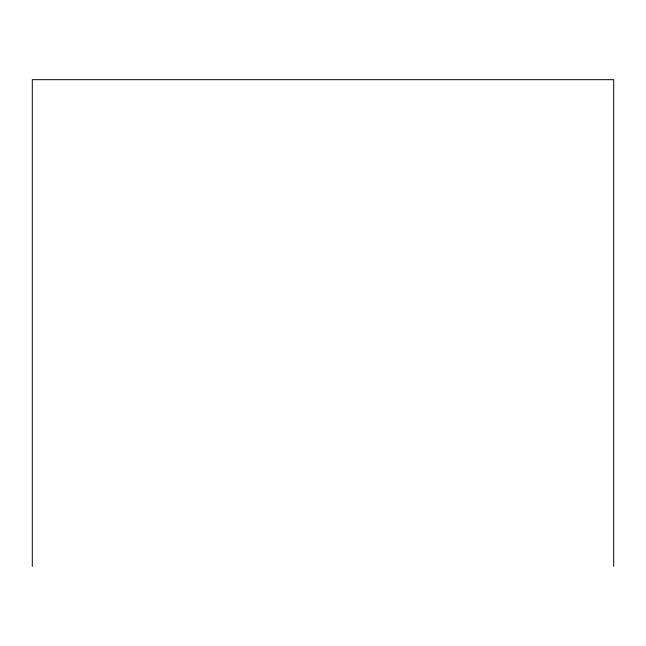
<?xml version="1.0" encoding="UTF-8"?>
<svg xmlns="http://www.w3.org/2000/svg" width="646" height="646" viewBox="0 0 646 646"><rect width="100%" height="100%" fill="white"/><g stroke="black" fill="none" stroke-linecap="round" stroke-linejoin="round"><path stroke-width="0.97" d="M613.7 566.324L613.7 79.676L32.3 79.676L32.3 566.324"/></g></svg>
